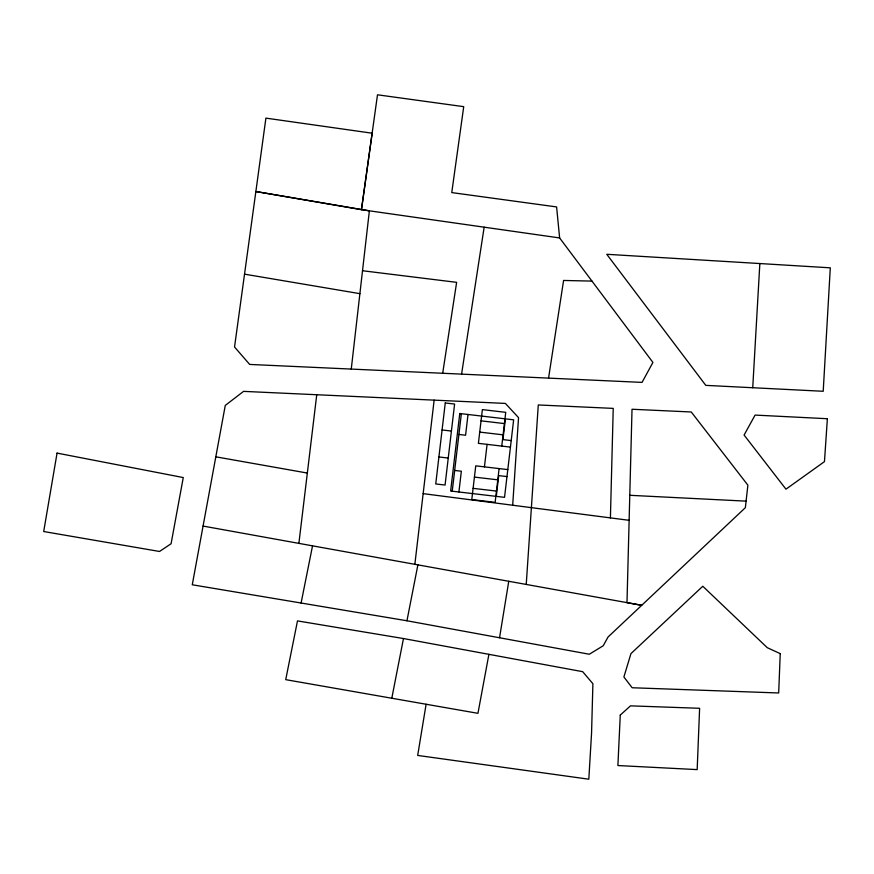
<?xml version="1.0" encoding="UTF-8"?>
<svg xmlns="http://www.w3.org/2000/svg" width="874" height="874" viewBox="0 0 874 874"><rect width="100%" height="100%" fill="white"/><g stroke="black" fill="none" stroke-linecap="round" stroke-linejoin="round"><path stroke-width="1.31" d="M610.413 517.889L613.231 408.387L538.286 404.957L526.235 584.466M752.733 387.717L759.845 263.544L606.764 254.29L705.788 385.368L823.21 391.279L830.3 267.826L759.845 263.544M512.677 505.227L518.544 417.641L505.358 403.417L243.573 391.366L225.273 405.427L192.269 584.772L406.945 620.769L589.294 654.244L603.235 645.744L608.042 637.015L745.358 507.685L747.882 485.157L691.247 411.982L632.022 409.251L626.986 602.645L641.735 605.3L203.096 526.072M351.261 369.101L369.374 210.831L255.863 191.526L265.904 118.121L372.16 133.209L361.454 209.694L559.622 237.936L652.922 362.426L642.04 382.397L249.669 364.425L234.538 346.989L255.863 191.526L361.454 209.694L377.502 94.796L463.723 106.661L451.76 192.586L556.607 206.93L559.622 237.936M414.855 564.32L434.138 400.139M452.229 491.199L461.352 413.697M458.905 491.986L461.352 471.228L454.677 470.441M468.016 414.473L465.58 435.23L458.905 434.444M484.436 466.858L487.091 444.363M499.109 468.584L495.143 502.332L471.785 499.589L475.751 465.842L507.805 469.6M501.763 446.09L505.729 412.342L482.372 409.6L478.395 443.347L510.449 447.106M496.279 496.366L498.726 475.609L506.986 476.581M505.401 418.864L502.954 439.611L511.214 440.583M298.886 543.388L316.749 394.731M442.692 373.253L456.632 282.346L362.535 270.732M461.581 374.116L484.163 227.174M548.555 378.114L563.588 280.456L591.982 281.1M426.108 704.247L417.685 755.431L588.814 779.204L591.556 733.22L592.9 683.719L582.685 671.68L403.471 638.544L297.488 620.901L285.722 679.655L477.947 713.326L488.905 654.331M499.546 637.758L508.755 581.286M391.803 698.228L403.471 638.544M406.945 620.769L417.892 564.877M301.071 603.115L312.542 545.824M629.772 495.296L746.101 501.141M481.05 420.842L504.407 423.584M479.717 432.095L503.085 434.837M442.08 429.964L451.421 431.057M438.901 456.96L448.253 458.052M474.429 477.095L497.787 479.837M473.107 488.348L496.465 491.079M423.147 493.635L629.16 520.314M244.512 274.152L359.891 293.664M215.834 456.818L307.331 473.053M620.267 715.085L617.896 765.537L697.179 769.612L699.615 708.29L630.493 705.853L620.267 715.085M780.231 653.632L778.679 692.973L632.153 687.751L623.894 676.979L630.952 653.61L702.783 586.246L767.274 647.689L780.231 653.632M827.372 418.722L824.466 461.625L785.966 489.178L744.091 435.055L755.081 415.084L827.372 418.722M445.259 402.958L435.733 483.956L445.074 485.048L454.6 404.061L445.259 402.958M459.768 413.511L450.645 491.013L504.538 497.339L513.65 419.826L459.768 413.511M57.061 453.103L43.7 531.523L159.538 551.472L171.085 543.737L183.267 477.554L57.061 453.103"/></g></svg>
